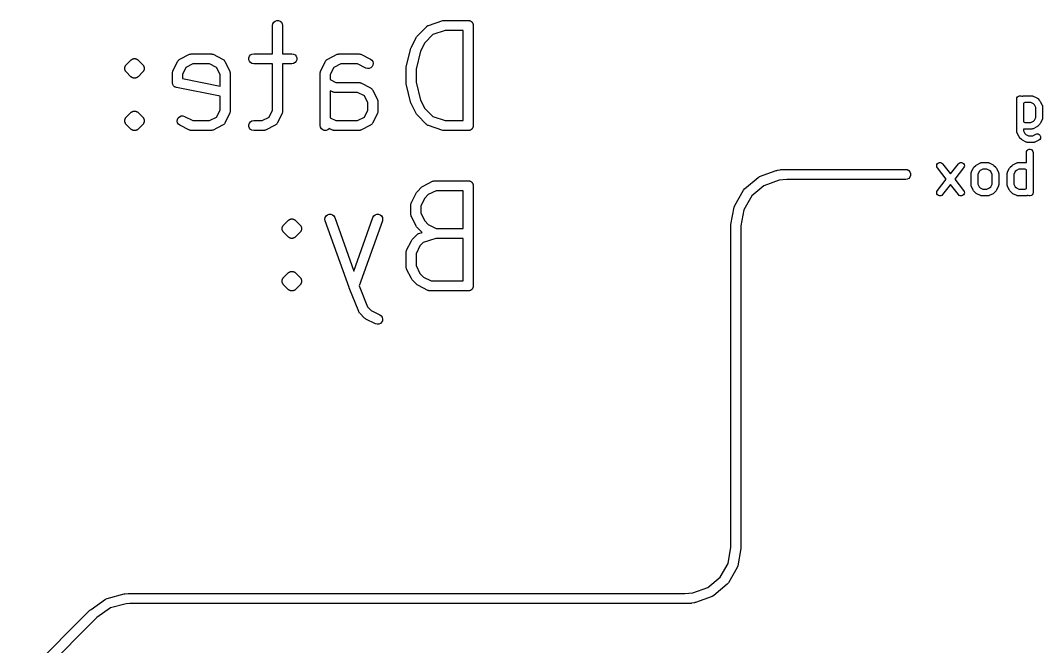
# Model space of a CAD drawing. Extents: x 105.7 to 188.1, y -135.5 to -88.6.
# Drawn here: x 156.41 to 171.73, y -122.64 to -113.26 of the extents above; entities that cross this region are included whole.
import ezdxf

# ---------------------------------------------------------------- set-up
doc = ezdxf.new("R2010")
doc.units = 0
doc.header["$MEASUREMENT"] = 0
doc.layers.add('BLACK', color=7, linetype='CONTINUOUS')

msp = doc.modelspace()

# ---------------------------------------------------------------- linework, layer by layer
at = {"layer": 'BLACK', "linetype": 'CONTINUOUS'}
for p, q in [((160.189, -113.339), (160.194, -113.313)), ((160.194, -113.313), (160.207, -113.29)), ((160.207, -113.29), (160.227, -113.274)), ((160.227, -113.274), (160.251, -113.265)), ((160.251, -113.265), (160.277, -113.265)), ((160.277, -113.265), (160.302, -113.274)), ((160.302, -113.274), (160.322, -113.29)), ((160.322, -113.29), (160.335, -113.313)), ((160.335, -113.313), (160.339, -113.339)), ((162.526, -113.339), (162.74, -113.267)), ((162.74, -113.267), (162.752, -113.266)), ((162.752, -113.266), (162.764, -113.264)), ((162.764, -113.264), (163.121, -113.264)), ((163.121, -113.264), (163.128, -113.265)), ((163.128, -113.265), (163.134, -113.265)), ((163.134, -113.265), (163.141, -113.267)), ((163.141, -113.267), (163.147, -113.268)), ((163.147, -113.268), (163.153, -113.271)), ((163.153, -113.271), (163.159, -113.274)), ((163.159, -113.274), (163.164, -113.278)), ((163.164, -113.278), (163.17, -113.281)), ((163.17, -113.281), (163.174, -113.286)), ((163.174, -113.286), (163.179, -113.29)), ((163.179, -113.29), (163.182, -113.296)), ((163.182, -113.296), (163.186, -113.301)), ((163.186, -113.301), (163.189, -113.307)), ((163.189, -113.307), (163.192, -113.313)), ((163.192, -113.313), (163.193, -113.319)), ((163.193, -113.319), (163.195, -113.326)), ((160.189, -113.764), (160.189, -113.339)), ((160.339, -113.339), (160.339, -113.764)), ((162.354, -113.5), (162.497, -113.357)), ((162.59, -113.476), (162.469, -113.597)), ((162.497, -113.357), (162.5, -113.354)), ((162.5, -113.354), (162.503, -113.351)), ((162.503, -113.351), (162.511, -113.347)), ((162.511, -113.347), (162.518, -113.342)), ((162.518, -113.342), (162.522, -113.341)), ((162.522, -113.341), (162.526, -113.339)), ((162.776, -113.414), (162.59, -113.476)), ((163.046, -113.414), (162.776, -113.414)), ((163.046, -114.764), (163.046, -113.414)), ((163.195, -113.326), (163.195, -113.332)), ((163.195, -113.332), (163.196, -113.339)), ((163.196, -113.339), (163.196, -114.839)), ((162.269, -113.662), (162.34, -113.519)), ((162.34, -113.519), (162.347, -113.51)), ((162.347, -113.51), (162.354, -113.5)), ((162.469, -113.597), (162.406, -113.722)), ((158.802, -113.843), (158.945, -113.771)), ((158.945, -113.771), (158.949, -113.77)), ((158.949, -113.77), (158.953, -113.768)), ((158.953, -113.768), (158.962, -113.767)), ((158.962, -113.767), (158.97, -113.764)), ((158.97, -113.764), (158.974, -113.764)), ((158.974, -113.764), (158.978, -113.764)), ((158.978, -113.764), (159.264, -113.764)), ((159.264, -113.764), (159.268, -113.764)), ((159.268, -113.764), (159.273, -113.764)), ((159.273, -113.764), (159.281, -113.767)), ((159.281, -113.767), (159.29, -113.768)), ((159.29, -113.768), (159.294, -113.77)), ((159.294, -113.77), (159.298, -113.771)), ((159.298, -113.771), (159.441, -113.843)), ((159.842, -113.801), (159.859, -113.781)), ((159.859, -113.781), (159.881, -113.768)), ((159.881, -113.768), (159.907, -113.764)), ((159.907, -113.764), (160.189, -113.764)), ((160.339, -113.764), (160.478, -113.764)), ((160.478, -113.764), (160.504, -113.768)), ((160.504, -113.768), (160.527, -113.781)), ((160.527, -113.781), (160.543, -113.801)), ((161.016, -113.843), (161.159, -113.771)), ((161.159, -113.771), (161.163, -113.77)), ((161.163, -113.77), (161.167, -113.768)), ((161.167, -113.768), (161.176, -113.767)), ((161.176, -113.767), (161.184, -113.764)), ((161.184, -113.764), (161.189, -113.764)), ((161.189, -113.764), (161.193, -113.764)), ((161.193, -113.764), (161.478, -113.764)), ((161.478, -113.764), (161.483, -113.764)), ((161.483, -113.764), (161.487, -113.764)), ((161.487, -113.764), (161.495, -113.767)), ((161.495, -113.767), (161.504, -113.768)), ((161.504, -113.768), (161.508, -113.77)), ((161.508, -113.77), (161.512, -113.771)), ((161.512, -113.771), (161.655, -113.843)), ((162.191, -113.963), (162.263, -113.678)), ((162.263, -113.678), (162.266, -113.67)), ((162.266, -113.67), (162.269, -113.662)), ((162.406, -113.722), (162.339, -113.991)), ((157.988, -113.938), (157.993, -113.934)), ((157.993, -113.934), (157.997, -113.928)), ((157.997, -113.928), (158.068, -113.857)), ((158.068, -113.857), (158.074, -113.853)), ((158.074, -113.853), (158.078, -113.849)), ((158.078, -113.849), (158.081, -113.847)), ((158.081, -113.847), (158.084, -113.845)), ((158.084, -113.845), (158.087, -113.844)), ((158.087, -113.844), (158.09, -113.842)), ((158.09, -113.842), (158.096, -113.84)), ((158.096, -113.84), (158.102, -113.838)), ((158.102, -113.838), (158.105, -113.837)), ((158.105, -113.837), (158.108, -113.836)), ((158.108, -113.836), (158.112, -113.836)), ((158.112, -113.836), (158.115, -113.835)), ((158.115, -113.835), (158.121, -113.836)), ((158.121, -113.836), (158.128, -113.835)), ((158.128, -113.835), (158.131, -113.836)), ((158.131, -113.836), (158.134, -113.836)), ((158.134, -113.836), (158.137, -113.837)), ((158.137, -113.837), (158.141, -113.838)), ((158.141, -113.838), (158.147, -113.84)), ((158.147, -113.84), (158.153, -113.842)), ((158.153, -113.842), (158.156, -113.844)), ((158.156, -113.844), (158.159, -113.845)), ((158.159, -113.845), (158.161, -113.847)), ((158.161, -113.847), (158.164, -113.849)), ((158.164, -113.849), (158.169, -113.853)), ((158.169, -113.853), (158.174, -113.857)), ((158.174, -113.857), (158.246, -113.928)), ((158.246, -113.928), (158.25, -113.934)), ((158.25, -113.934), (158.254, -113.938)), ((158.697, -114.019), (158.769, -113.876)), ((158.769, -113.876), (158.775, -113.868)), ((158.775, -113.868), (158.781, -113.858)), ((158.781, -113.858), (158.783, -113.857)), ((158.783, -113.857), (158.784, -113.856)), ((158.784, -113.856), (158.793, -113.849)), ((158.793, -113.849), (158.802, -113.843)), ((158.996, -113.914), (158.892, -113.966)), ((159.247, -113.914), (158.996, -113.914)), ((159.351, -113.966), (159.247, -113.914)), ((159.441, -113.843), (159.449, -113.849)), ((159.449, -113.849), (159.459, -113.856)), ((159.459, -113.856), (159.46, -113.857)), ((159.46, -113.857), (159.462, -113.858)), ((159.462, -113.858), (159.468, -113.868)), ((159.468, -113.868), (159.474, -113.876)), ((159.474, -113.876), (159.546, -114.019)), ((159.833, -113.826), (159.842, -113.801)), ((159.833, -113.852), (159.833, -113.826)), ((159.842, -113.876), (159.833, -113.852)), ((159.859, -113.896), (159.842, -113.876)), ((159.881, -113.909), (159.859, -113.896)), ((159.907, -113.914), (159.881, -113.909)), ((160.189, -113.914), (159.907, -113.914)), ((160.189, -114.607), (160.189, -113.914)), ((160.478, -113.914), (160.339, -113.914)), ((160.339, -113.914), (160.339, -114.624)), ((160.504, -113.909), (160.478, -113.914)), ((160.527, -113.896), (160.504, -113.909)), ((160.543, -113.876), (160.527, -113.896)), ((160.543, -113.801), (160.552, -113.826)), ((160.552, -113.852), (160.543, -113.876)), ((160.552, -113.826), (160.552, -113.852)), ((160.911, -114.019), (160.983, -113.876)), ((160.983, -113.876), (160.989, -113.868)), ((160.989, -113.868), (160.995, -113.858)), ((160.995, -113.858), (160.997, -113.857)), ((160.997, -113.857), (160.998, -113.856)), ((160.998, -113.856), (161.008, -113.849)), ((161.008, -113.849), (161.016, -113.843)), ((161.21, -113.914), (161.106, -113.966)), ((161.461, -113.914), (161.21, -113.914)), ((161.588, -113.977), (161.461, -113.914)), ((161.655, -113.843), (161.676, -113.858)), ((161.676, -113.858), (161.69, -113.88)), ((161.693, -113.931), (161.682, -113.955)), ((161.69, -113.88), (161.696, -113.906)), ((161.696, -113.906), (161.693, -113.931)), ((157.975, -113.975), (157.977, -113.969)), ((157.976, -113.981), (157.975, -113.975)), ((157.975, -113.988), (157.976, -113.981)), ((157.977, -113.994), (157.975, -113.988)), ((157.977, -113.962), (157.98, -113.956)), ((157.977, -113.969), (157.977, -113.962)), ((157.977, -114.001), (157.977, -113.994)), ((157.98, -114.007), (157.977, -114.001)), ((157.98, -113.956), (157.982, -113.95)), ((157.982, -114.013), (157.98, -114.007)), ((157.982, -113.95), (157.986, -113.944)), ((157.986, -114.018), (157.982, -114.013)), ((157.986, -113.944), (157.988, -113.938)), ((157.988, -114.024), (157.986, -114.018)), ((157.993, -114.029), (157.988, -114.024)), ((157.997, -114.034), (157.993, -114.029)), ((158.068, -114.106), (157.997, -114.034)), ((158.246, -114.034), (158.174, -114.106)), ((158.25, -114.029), (158.246, -114.034)), ((158.254, -114.024), (158.25, -114.029)), ((158.254, -113.938), (158.257, -113.944)), ((158.257, -114.019), (158.254, -114.024)), ((158.257, -113.944), (158.261, -113.95)), ((158.261, -114.013), (158.257, -114.019)), ((158.261, -113.95), (158.262, -113.956)), ((158.262, -114.007), (158.261, -114.013)), ((158.262, -113.956), (158.265, -113.962)), ((158.265, -114.001), (158.262, -114.007)), ((158.265, -113.962), (158.266, -113.969)), ((158.266, -113.994), (158.265, -114.001)), ((158.266, -113.969), (158.267, -113.975)), ((158.267, -113.988), (158.266, -113.994)), ((158.267, -113.975), (158.267, -113.981)), ((158.267, -113.981), (158.267, -113.988)), ((158.689, -114.053), (158.69, -114.049)), ((158.689, -114.196), (158.689, -114.053)), ((158.69, -114.044), (158.692, -114.036)), ((158.69, -114.049), (158.69, -114.044)), ((158.692, -114.036), (158.694, -114.027)), ((158.694, -114.027), (158.696, -114.023)), ((158.696, -114.023), (158.697, -114.019)), ((158.892, -113.966), (158.839, -114.071)), ((158.839, -114.071), (158.839, -114.134)), ((159.403, -114.071), (159.351, -113.966)), ((159.403, -114.247), (159.403, -114.071)), ((159.546, -114.019), (159.547, -114.023)), ((159.547, -114.023), (159.549, -114.027)), ((159.549, -114.027), (159.551, -114.036)), ((159.551, -114.036), (159.553, -114.044)), ((159.553, -114.044), (159.553, -114.049)), ((159.553, -114.049), (159.553, -114.053)), ((159.553, -114.053), (159.553, -114.624)), ((160.903, -114.053), (160.904, -114.049)), ((160.903, -114.839), (160.903, -114.053)), ((160.904, -114.044), (160.906, -114.036)), ((160.904, -114.049), (160.904, -114.044)), ((160.906, -114.036), (160.908, -114.027)), ((160.908, -114.027), (160.91, -114.023)), ((160.91, -114.023), (160.911, -114.019)), ((161.106, -113.966), (161.053, -114.071)), ((161.053, -114.071), (161.053, -114.149)), ((161.613, -113.985), (161.588, -113.977)), ((161.639, -113.983), (161.613, -113.985)), ((161.663, -113.973), (161.639, -113.983)), ((161.682, -113.955), (161.663, -113.973)), ((162.189, -113.981), (162.191, -113.972)), ((162.189, -114.196), (162.189, -113.981)), ((162.191, -113.972), (162.191, -113.963)), ((162.339, -113.991), (162.339, -114.186)), ((158.074, -114.11), (158.068, -114.106)), ((158.078, -114.114), (158.074, -114.11)), ((158.081, -114.116), (158.078, -114.114)), ((158.084, -114.118), (158.081, -114.116)), ((158.087, -114.119), (158.084, -114.118)), ((158.09, -114.121), (158.087, -114.119)), ((158.096, -114.123), (158.09, -114.121)), ((158.102, -114.125), (158.096, -114.123)), ((158.105, -114.126), (158.102, -114.125)), ((158.108, -114.127), (158.105, -114.126)), ((158.112, -114.127), (158.108, -114.127)), ((158.115, -114.128), (158.112, -114.127)), ((158.121, -114.127), (158.115, -114.128)), ((158.128, -114.128), (158.121, -114.127)), ((158.131, -114.127), (158.128, -114.128)), ((158.134, -114.127), (158.131, -114.127)), ((158.137, -114.126), (158.134, -114.127)), ((158.141, -114.125), (158.137, -114.126)), ((158.147, -114.123), (158.141, -114.125)), ((158.153, -114.121), (158.147, -114.123)), ((158.156, -114.119), (158.153, -114.121)), ((158.159, -114.118), (158.156, -114.119)), ((158.161, -114.116), (158.159, -114.118)), ((158.164, -114.114), (158.161, -114.116)), ((158.169, -114.11), (158.164, -114.114)), ((158.174, -114.106), (158.169, -114.11)), ((158.691, -114.208), (158.689, -114.196)), ((158.693, -114.22), (158.691, -114.208)), ((158.694, -114.221), (158.693, -114.22)), ((158.7, -114.232), (158.694, -114.221)), ((158.694, -114.221), (158.694, -114.221)), ((158.706, -114.243), (158.7, -114.232)), ((158.839, -114.134), (159.403, -114.247)), ((161.053, -114.149), (161.139, -114.192)), ((161.139, -114.192), (161.478, -114.192)), ((161.478, -114.192), (161.483, -114.193)), ((161.483, -114.193), (161.487, -114.193)), ((161.487, -114.193), (161.495, -114.195)), ((161.495, -114.195), (161.504, -114.197)), ((161.504, -114.197), (161.508, -114.199)), ((161.508, -114.199), (161.512, -114.2)), ((161.512, -114.2), (161.655, -114.271)), ((162.191, -114.205), (162.189, -114.196)), ((162.191, -114.214), (162.191, -114.205)), ((162.263, -114.5), (162.191, -114.214)), ((162.339, -114.186), (162.406, -114.455)), ((158.707, -114.244), (158.706, -114.243)), ((158.706, -114.243), (158.706, -114.243)), ((158.716, -114.252), (158.707, -114.244)), ((158.725, -114.26), (158.716, -114.252)), ((158.726, -114.26), (158.725, -114.26)), ((158.727, -114.261), (158.726, -114.26)), ((158.738, -114.265), (158.727, -114.261)), ((158.75, -114.269), (158.738, -114.265)), ((159.403, -114.4), (158.75, -114.269)), ((161.088, -114.334), (161.053, -114.317)), ((161.053, -114.317), (161.053, -114.721)), ((161.092, -114.335), (161.088, -114.334)), ((161.096, -114.338), (161.092, -114.335)), ((161.104, -114.339), (161.096, -114.338)), ((161.113, -114.342), (161.104, -114.339)), ((161.117, -114.341), (161.113, -114.342)), ((161.121, -114.342), (161.117, -114.341)), ((161.461, -114.342), (161.121, -114.342)), ((161.565, -114.394), (161.461, -114.342)), ((161.618, -114.499), (161.565, -114.394)), ((161.655, -114.271), (161.664, -114.278)), ((161.664, -114.278), (161.673, -114.284)), ((161.673, -114.284), (161.674, -114.286)), ((161.674, -114.286), (161.676, -114.287)), ((161.676, -114.287), (161.682, -114.296)), ((161.682, -114.296), (161.688, -114.305)), ((161.688, -114.305), (161.76, -114.448)), ((171.365, -114.398), (171.381, -114.392)), ((171.381, -114.392), (171.399, -114.392)), ((171.399, -114.392), (171.415, -114.398)), ((171.428, -114.396), (171.43, -114.394)), ((171.43, -114.394), (171.436, -114.393)), ((171.436, -114.393), (171.441, -114.392)), ((171.441, -114.392), (171.444, -114.392)), ((171.444, -114.392), (171.447, -114.391)), ((171.447, -114.391), (171.561, -114.391)), ((171.561, -114.391), (171.564, -114.392)), ((171.564, -114.392), (171.567, -114.392)), ((171.567, -114.392), (171.573, -114.393)), ((171.573, -114.393), (171.579, -114.394)), ((171.579, -114.394), (171.581, -114.396)), ((159.403, -114.607), (159.403, -114.4)), ((161.618, -114.607), (161.618, -114.499)), ((161.76, -114.448), (161.761, -114.452)), ((161.761, -114.452), (161.763, -114.456)), ((161.763, -114.456), (161.765, -114.464)), ((161.765, -114.464), (161.767, -114.473)), ((161.767, -114.473), (161.767, -114.477)), ((161.767, -114.477), (161.768, -114.481)), ((161.768, -114.481), (161.768, -114.624)), ((162.266, -114.507), (162.263, -114.5)), ((162.269, -114.515), (162.266, -114.507)), ((162.34, -114.658), (162.269, -114.515)), ((162.406, -114.455), (162.469, -114.58)), ((171.34, -114.441), (171.343, -114.424)), ((171.34, -114.927), (171.34, -114.441)), ((171.343, -114.424), (171.352, -114.409)), ((171.352, -114.409), (171.365, -114.398)), ((171.415, -114.398), (171.418, -114.4)), ((171.418, -114.4), (171.425, -114.397)), ((171.425, -114.397), (171.428, -114.396)), ((171.459, -114.491), (171.44, -114.501)), ((171.44, -114.501), (171.44, -114.782)), ((171.55, -114.491), (171.459, -114.491)), ((171.589, -114.511), (171.55, -114.491)), ((171.581, -114.396), (171.584, -114.397)), ((171.584, -114.397), (171.641, -114.425)), ((171.606, -114.528), (171.589, -114.511)), ((171.626, -114.568), (171.606, -114.528)), ((171.641, -114.425), (171.647, -114.43)), ((171.647, -114.43), (171.654, -114.435)), ((171.654, -114.435), (171.682, -114.463)), ((171.682, -114.463), (171.687, -114.47)), ((171.687, -114.47), (171.692, -114.476)), ((171.692, -114.476), (171.72, -114.533)), ((171.72, -114.533), (171.721, -114.536)), ((171.721, -114.536), (171.723, -114.539)), ((171.723, -114.539), (171.724, -114.544)), ((171.724, -114.544), (171.725, -114.55)), ((157.997, -114.714), (158.068, -114.643)), ((158.068, -114.643), (158.074, -114.639)), ((158.074, -114.639), (158.078, -114.634)), ((158.078, -114.634), (158.081, -114.633)), ((158.081, -114.633), (158.084, -114.631)), ((158.084, -114.631), (158.087, -114.63)), ((158.087, -114.63), (158.09, -114.628)), ((158.09, -114.628), (158.096, -114.626)), ((158.096, -114.626), (158.102, -114.623)), ((158.102, -114.623), (158.105, -114.623)), ((158.105, -114.623), (158.108, -114.622)), ((158.108, -114.622), (158.112, -114.622)), ((158.112, -114.622), (158.115, -114.621)), ((158.115, -114.621), (158.121, -114.622)), ((158.121, -114.622), (158.128, -114.621)), ((158.128, -114.621), (158.131, -114.622)), ((158.131, -114.622), (158.134, -114.622)), ((158.134, -114.622), (158.137, -114.623)), ((158.137, -114.623), (158.141, -114.623)), ((158.141, -114.623), (158.147, -114.626)), ((158.147, -114.626), (158.153, -114.628)), ((158.153, -114.628), (158.156, -114.63)), ((158.156, -114.63), (158.159, -114.631)), ((158.159, -114.631), (158.161, -114.633)), ((158.161, -114.633), (158.164, -114.634)), ((158.164, -114.634), (158.169, -114.639)), ((158.169, -114.639), (158.174, -114.643)), ((158.174, -114.643), (158.246, -114.714)), ((158.794, -114.705), (158.818, -114.694)), ((158.818, -114.694), (158.844, -114.693)), ((158.844, -114.693), (158.869, -114.7)), ((158.869, -114.7), (158.996, -114.764)), ((159.351, -114.711), (159.403, -114.607)), ((159.546, -114.658), (159.474, -114.801)), ((159.547, -114.654), (159.546, -114.658)), ((159.549, -114.65), (159.547, -114.654)), ((159.551, -114.641), (159.549, -114.65)), ((159.553, -114.633), (159.551, -114.641)), ((159.553, -114.624), (159.553, -114.629)), ((159.553, -114.629), (159.553, -114.633)), ((160.137, -114.711), (160.189, -114.607)), ((160.331, -114.658), (160.26, -114.801)), ((160.333, -114.654), (160.331, -114.658)), ((160.335, -114.65), (160.333, -114.654)), ((160.336, -114.641), (160.335, -114.65)), ((160.339, -114.633), (160.336, -114.641)), ((160.339, -114.624), (160.338, -114.629)), ((160.338, -114.629), (160.339, -114.633)), ((161.565, -114.711), (161.618, -114.607)), ((161.76, -114.658), (161.688, -114.801)), ((161.761, -114.654), (161.76, -114.658)), ((161.763, -114.65), (161.761, -114.654)), ((161.765, -114.641), (161.763, -114.65)), ((161.767, -114.633), (161.765, -114.641)), ((161.768, -114.624), (161.767, -114.629)), ((161.767, -114.629), (161.767, -114.633)), ((162.347, -114.667), (162.34, -114.658)), ((162.354, -114.677), (162.347, -114.667)), ((162.497, -114.82), (162.354, -114.677)), ((162.469, -114.58), (162.59, -114.702)), ((171.626, -114.715), (171.626, -114.568)), ((171.725, -114.55), (171.725, -114.553)), ((171.725, -114.553), (171.726, -114.556)), ((171.726, -114.556), (171.726, -114.727)), ((157.975, -114.761), (157.977, -114.754)), ((157.976, -114.767), (157.975, -114.761)), ((157.975, -114.774), (157.976, -114.767)), ((157.977, -114.78), (157.975, -114.774)), ((157.977, -114.748), (157.98, -114.742)), ((157.977, -114.754), (157.977, -114.748)), ((157.977, -114.787), (157.977, -114.78)), ((157.98, -114.793), (157.977, -114.787)), ((157.98, -114.742), (157.982, -114.735)), ((157.982, -114.799), (157.98, -114.793)), ((157.982, -114.735), (157.986, -114.73)), ((157.986, -114.804), (157.982, -114.799)), ((157.986, -114.73), (157.988, -114.724)), ((157.988, -114.81), (157.986, -114.804)), ((157.988, -114.724), (157.993, -114.719)), ((157.993, -114.815), (157.988, -114.81)), ((157.993, -114.719), (157.997, -114.714)), ((157.997, -114.82), (157.993, -114.815)), ((158.068, -114.892), (157.997, -114.82)), ((158.246, -114.82), (158.174, -114.892)), ((158.246, -114.714), (158.25, -114.719)), ((158.25, -114.815), (158.246, -114.82)), ((158.25, -114.719), (158.254, -114.724)), ((158.254, -114.81), (158.25, -114.815)), ((158.254, -114.724), (158.257, -114.73)), ((158.257, -114.804), (158.254, -114.81)), ((158.257, -114.73), (158.261, -114.735)), ((158.261, -114.799), (158.257, -114.804)), ((158.261, -114.735), (158.262, -114.742)), ((158.262, -114.792), (158.261, -114.799)), ((158.262, -114.742), (158.265, -114.748)), ((158.265, -114.787), (158.262, -114.792)), ((158.265, -114.748), (158.266, -114.754)), ((158.266, -114.78), (158.265, -114.787)), ((158.266, -114.754), (158.267, -114.761)), ((158.267, -114.774), (158.266, -114.78)), ((158.267, -114.761), (158.267, -114.767)), ((158.267, -114.767), (158.267, -114.774)), ((158.761, -114.772), (158.764, -114.746)), ((158.767, -114.797), (158.761, -114.772)), ((158.764, -114.746), (158.775, -114.722)), ((158.781, -114.819), (158.767, -114.797)), ((158.775, -114.722), (158.794, -114.705)), ((158.802, -114.834), (158.781, -114.819)), ((158.945, -114.906), (158.802, -114.834)), ((158.996, -114.764), (159.247, -114.764)), ((159.247, -114.764), (159.351, -114.711)), ((159.441, -114.834), (159.298, -114.906)), ((159.449, -114.828), (159.441, -114.834)), ((159.459, -114.822), (159.449, -114.828)), ((159.46, -114.82), (159.459, -114.822)), ((159.462, -114.819), (159.46, -114.82)), ((159.468, -114.81), (159.462, -114.819)), ((159.474, -114.801), (159.468, -114.81)), ((159.833, -114.826), (159.842, -114.801)), ((159.833, -114.852), (159.833, -114.826)), ((159.842, -114.876), (159.833, -114.852)), ((159.842, -114.801), (159.859, -114.781)), ((159.859, -114.781), (159.881, -114.768)), ((159.881, -114.768), (159.907, -114.764)), ((159.907, -114.764), (160.032, -114.764)), ((160.032, -114.764), (160.137, -114.711)), ((160.226, -114.834), (160.083, -114.906)), ((160.235, -114.828), (160.226, -114.834)), ((160.244, -114.822), (160.235, -114.828)), ((160.246, -114.82), (160.244, -114.822)), ((160.247, -114.819), (160.246, -114.82)), ((160.253, -114.81), (160.247, -114.819)), ((160.26, -114.801), (160.253, -114.81)), ((160.908, -114.864), (160.903, -114.839)), ((161.053, -114.721), (161.139, -114.764)), ((161.139, -114.764), (161.461, -114.764)), ((161.461, -114.764), (161.565, -114.711)), ((161.655, -114.834), (161.512, -114.906)), ((161.664, -114.828), (161.655, -114.834)), ((161.673, -114.822), (161.664, -114.828)), ((161.674, -114.82), (161.673, -114.822)), ((161.676, -114.819), (161.674, -114.82)), ((161.682, -114.81), (161.676, -114.819)), ((161.688, -114.801), (161.682, -114.81)), ((162.5, -114.823), (162.497, -114.82)), ((162.503, -114.826), (162.5, -114.823)), ((162.511, -114.83), (162.503, -114.826)), ((162.518, -114.835), (162.511, -114.83)), ((162.522, -114.836), (162.518, -114.835)), ((162.526, -114.838), (162.522, -114.836)), ((162.74, -114.91), (162.526, -114.838)), ((162.59, -114.702), (162.776, -114.764)), ((162.776, -114.764), (163.046, -114.764)), ((163.195, -114.852), (163.193, -114.858)), ((163.196, -114.839), (163.195, -114.845)), ((163.195, -114.845), (163.195, -114.852)), ((171.44, -114.782), (171.459, -114.791)), ((171.459, -114.791), (171.55, -114.791)), ((171.55, -114.791), (171.589, -114.772)), ((171.589, -114.772), (171.606, -114.755)), ((171.606, -114.755), (171.626, -114.715)), ((171.647, -114.853), (171.641, -114.858)), ((171.654, -114.848), (171.647, -114.853)), ((171.682, -114.82), (171.654, -114.848)), ((171.687, -114.813), (171.682, -114.82)), ((171.692, -114.807), (171.687, -114.813)), ((171.72, -114.75), (171.692, -114.807)), ((171.721, -114.747), (171.72, -114.75)), ((171.723, -114.744), (171.721, -114.747)), ((171.724, -114.738), (171.723, -114.744)), ((171.725, -114.733), (171.724, -114.738)), ((171.726, -114.727), (171.725, -114.73)), ((171.725, -114.73), (171.725, -114.733)), ((158.074, -114.895), (158.068, -114.892)), ((158.078, -114.9), (158.074, -114.895)), ((158.081, -114.901), (158.078, -114.9)), ((158.084, -114.904), (158.081, -114.901)), ((158.087, -114.905), (158.084, -114.904)), ((158.09, -114.907), (158.087, -114.905)), ((158.096, -114.908), (158.09, -114.907)), ((158.102, -114.911), (158.096, -114.908)), ((158.105, -114.911), (158.102, -114.911)), ((158.108, -114.912), (158.105, -114.911)), ((158.112, -114.912), (158.108, -114.912)), ((158.115, -114.913), (158.112, -114.912)), ((158.121, -114.913), (158.115, -114.913)), ((158.128, -114.913), (158.121, -114.913)), ((158.131, -114.912), (158.128, -114.913)), ((158.134, -114.912), (158.131, -114.912)), ((158.137, -114.911), (158.134, -114.912)), ((158.141, -114.911), (158.137, -114.911)), ((158.147, -114.908), (158.141, -114.911)), ((158.153, -114.907), (158.147, -114.908)), ((158.156, -114.905), (158.153, -114.907)), ((158.159, -114.904), (158.156, -114.905)), ((158.161, -114.901), (158.159, -114.904)), ((158.164, -114.9), (158.161, -114.901)), ((158.169, -114.895), (158.164, -114.9)), ((158.174, -114.892), (158.169, -114.895)), ((158.949, -114.907), (158.945, -114.906)), ((158.953, -114.909), (158.949, -114.907)), ((158.962, -114.911), (158.953, -114.909)), ((158.97, -114.913), (158.962, -114.911)), ((158.974, -114.913), (158.97, -114.913)), ((158.978, -114.914), (158.974, -114.913)), ((159.264, -114.914), (158.978, -114.914)), ((159.268, -114.913), (159.264, -114.914)), ((159.273, -114.913), (159.268, -114.913)), ((159.281, -114.911), (159.273, -114.913)), ((159.29, -114.909), (159.281, -114.911)), ((159.294, -114.907), (159.29, -114.909)), ((159.298, -114.906), (159.294, -114.907)), ((159.859, -114.896), (159.842, -114.876)), ((159.881, -114.909), (159.859, -114.896)), ((159.907, -114.914), (159.881, -114.909)), ((160.05, -114.914), (159.907, -114.914)), ((160.054, -114.913), (160.05, -114.914)), ((160.059, -114.913), (160.054, -114.913)), ((160.067, -114.911), (160.059, -114.913)), ((160.076, -114.909), (160.067, -114.911)), ((160.079, -114.907), (160.076, -114.909)), ((160.083, -114.906), (160.079, -114.907)), ((160.921, -114.887), (160.908, -114.864)), ((160.941, -114.904), (160.921, -114.887)), ((160.965, -114.912), (160.941, -114.904)), ((160.992, -114.912), (160.965, -114.912)), ((161.016, -114.904), (160.992, -114.912)), ((161.036, -114.887), (161.016, -114.904)), ((161.039, -114.881), (161.036, -114.887)), ((161.088, -114.906), (161.039, -114.881)), ((161.092, -114.907), (161.088, -114.906)), ((161.096, -114.909), (161.092, -114.907)), ((161.104, -114.911), (161.096, -114.909)), ((161.113, -114.913), (161.104, -114.911)), ((161.117, -114.913), (161.113, -114.913)), ((161.121, -114.914), (161.117, -114.913)), ((161.478, -114.914), (161.121, -114.914)), ((161.483, -114.913), (161.478, -114.914)), ((161.487, -114.913), (161.483, -114.913)), ((161.495, -114.911), (161.487, -114.913)), ((161.504, -114.909), (161.495, -114.911)), ((161.508, -114.907), (161.504, -114.909)), ((161.512, -114.906), (161.508, -114.907)), ((162.752, -114.911), (162.74, -114.91)), ((162.764, -114.914), (162.752, -114.911)), ((163.121, -114.914), (162.764, -114.914)), ((163.128, -114.912), (163.121, -114.914)), ((163.134, -114.912), (163.128, -114.912)), ((163.141, -114.91), (163.134, -114.912)), ((163.147, -114.909), (163.141, -114.91)), ((163.153, -114.906), (163.147, -114.909)), ((163.159, -114.904), (163.153, -114.906)), ((163.164, -114.899), (163.159, -114.904)), ((163.17, -114.896), (163.164, -114.899)), ((163.174, -114.891), (163.17, -114.896)), ((163.179, -114.887), (163.174, -114.891)), ((163.182, -114.881), (163.179, -114.887)), ((163.186, -114.876), (163.182, -114.881)), ((163.189, -114.87), (163.186, -114.876)), ((163.192, -114.864), (163.189, -114.87)), ((163.193, -114.858), (163.192, -114.864)), ((171.34, -114.93), (171.34, -114.927)), ((171.34, -114.933), (171.34, -114.93)), ((171.342, -114.938), (171.34, -114.933)), ((171.343, -114.944), (171.342, -114.938)), ((171.344, -114.947), (171.343, -114.944)), ((171.345, -114.95), (171.344, -114.947)), ((171.374, -115.007), (171.345, -114.95)), ((171.379, -115.013), (171.374, -115.007)), ((171.441, -114.891), (171.44, -114.891)), ((171.44, -114.891), (171.44, -114.915)), ((171.44, -114.915), (171.46, -114.955)), ((171.444, -114.891), (171.441, -114.891)), ((171.447, -114.891), (171.444, -114.891)), ((171.561, -114.891), (171.447, -114.891)), ((171.46, -114.955), (171.477, -114.972)), ((171.477, -114.972), (171.516, -114.991)), ((171.516, -114.991), (171.578, -114.991)), ((171.564, -114.891), (171.561, -114.891)), ((171.567, -114.891), (171.564, -114.891)), ((171.573, -114.889), (171.567, -114.891)), ((171.579, -114.888), (171.573, -114.889)), ((171.578, -114.991), (171.625, -114.968)), ((171.581, -114.887), (171.579, -114.888)), ((171.584, -114.886), (171.581, -114.887)), ((171.641, -114.858), (171.584, -114.886)), ((171.625, -114.968), (171.641, -114.963)), ((171.641, -114.963), (171.659, -114.964)), ((171.659, -114.964), (171.675, -114.971)), ((171.675, -114.971), (171.687, -114.983)), ((171.687, -114.983), (171.695, -114.999)), ((171.695, -114.999), (171.697, -115.016)), ((171.383, -115.02), (171.379, -115.013)), ((171.412, -115.048), (171.383, -115.02)), ((171.418, -115.053), (171.412, -115.048)), ((171.425, -115.058), (171.418, -115.053)), ((171.482, -115.086), (171.425, -115.058)), ((171.485, -115.087), (171.482, -115.086)), ((171.487, -115.088), (171.485, -115.087)), ((171.493, -115.089), (171.487, -115.088)), ((171.499, -115.091), (171.493, -115.089)), ((171.501, -115.091), (171.499, -115.091)), ((171.504, -115.091), (171.501, -115.091)), ((171.59, -115.091), (171.504, -115.091)), ((171.593, -115.091), (171.59, -115.091)), ((171.596, -115.091), (171.593, -115.091)), ((171.601, -115.089), (171.596, -115.091)), ((171.607, -115.088), (171.601, -115.089)), ((171.61, -115.087), (171.607, -115.088)), ((171.612, -115.086), (171.61, -115.087)), ((171.67, -115.058), (171.612, -115.086)), ((171.683, -115.047), (171.67, -115.058)), ((171.693, -115.033), (171.683, -115.047)), ((171.697, -115.016), (171.693, -115.033)), ((171.483, -115.241), (171.486, -115.224)), ((171.483, -115.392), (171.483, -115.241)), ((171.486, -115.224), (171.495, -115.209)), ((171.495, -115.209), (171.508, -115.198)), ((171.508, -115.198), (171.524, -115.192)), ((171.524, -115.192), (171.542, -115.192)), ((171.542, -115.192), (171.558, -115.198)), ((171.558, -115.198), (171.571, -115.209)), ((171.571, -115.209), (171.58, -115.224)), ((171.58, -115.224), (171.583, -115.241)), ((171.583, -115.241), (171.583, -115.841)), ((170.14, -115.44), (170.144, -115.423)), ((170.142, -115.457), (170.14, -115.44)), ((170.151, -115.472), (170.142, -115.457)), ((170.144, -115.423), (170.153, -115.408)), ((170.153, -115.408), (170.166, -115.397)), ((170.166, -115.397), (170.183, -115.392)), ((170.183, -115.392), (170.2, -115.392)), ((170.2, -115.392), (170.216, -115.399)), ((170.216, -115.399), (170.229, -115.411)), ((170.229, -115.411), (170.347, -115.56)), ((170.347, -115.56), (170.465, -115.411)), ((170.465, -115.411), (170.478, -115.399)), ((170.478, -115.399), (170.494, -115.392)), ((170.494, -115.392), (170.511, -115.392)), ((170.511, -115.392), (170.528, -115.397)), ((170.528, -115.397), (170.542, -115.408)), ((170.542, -115.408), (170.551, -115.423)), ((170.552, -115.457), (170.544, -115.472)), ((170.551, -115.423), (170.554, -115.44)), ((170.554, -115.44), (170.552, -115.457)), ((170.693, -115.47), (170.698, -115.463)), ((170.698, -115.463), (170.726, -115.435)), ((170.726, -115.435), (170.733, -115.43)), ((170.733, -115.43), (170.739, -115.425)), ((170.739, -115.425), (170.796, -115.397)), ((170.796, -115.397), (170.799, -115.396)), ((170.799, -115.396), (170.801, -115.394)), ((170.801, -115.394), (170.807, -115.393)), ((170.807, -115.393), (170.813, -115.392)), ((170.813, -115.392), (170.816, -115.392)), ((170.816, -115.392), (170.819, -115.391)), ((170.819, -115.391), (170.904, -115.391)), ((170.904, -115.391), (170.907, -115.392)), ((170.907, -115.392), (170.91, -115.392)), ((170.91, -115.392), (170.916, -115.393)), ((170.916, -115.393), (170.921, -115.394)), ((170.921, -115.394), (170.924, -115.396)), ((170.924, -115.396), (170.927, -115.397)), ((170.927, -115.397), (170.984, -115.425)), ((170.984, -115.425), (170.99, -115.43)), ((170.99, -115.43), (170.997, -115.435)), ((170.997, -115.435), (171.025, -115.463)), ((171.025, -115.463), (171.03, -115.47)), ((171.236, -115.47), (171.24, -115.463)), ((171.24, -115.463), (171.269, -115.435)), ((171.269, -115.435), (171.275, -115.43)), ((171.275, -115.43), (171.282, -115.425)), ((171.282, -115.425), (171.339, -115.397)), ((171.339, -115.397), (171.342, -115.396)), ((171.342, -115.396), (171.344, -115.394)), ((171.344, -115.394), (171.35, -115.393)), ((171.35, -115.393), (171.356, -115.392)), ((171.356, -115.392), (171.359, -115.392)), ((171.359, -115.392), (171.361, -115.391)), ((171.361, -115.391), (171.476, -115.391)), ((171.476, -115.391), (171.479, -115.392)), ((171.479, -115.392), (171.481, -115.392)), ((171.481, -115.392), (171.483, -115.392)), ((167.262, -115.785), (167.465, -115.615)), ((167.465, -115.615), (167.478, -115.607)), ((167.478, -115.607), (167.487, -115.602)), ((167.487, -115.602), (167.736, -115.511)), ((167.736, -115.511), (167.746, -115.509)), ((167.746, -115.509), (167.755, -115.507)), ((167.755, -115.507), (167.796, -115.503)), ((167.796, -115.503), (167.804, -115.498)), ((167.804, -115.498), (167.824, -115.495)), ((167.824, -115.495), (169.679, -115.495)), ((169.679, -115.495), (169.698, -115.498)), ((169.698, -115.498), (169.721, -115.512)), ((169.721, -115.512), (169.738, -115.532)), ((169.738, -115.608), (169.721, -115.628)), ((169.738, -115.532), (169.747, -115.557)), ((169.747, -115.583), (169.738, -115.608)), ((169.747, -115.557), (169.747, -115.583)), ((170.284, -115.641), (170.151, -115.472)), ((170.544, -115.472), (170.411, -115.641)), ((170.654, -115.556), (170.655, -115.553)), ((170.654, -115.727), (170.654, -115.556)), ((170.655, -115.55), (170.656, -115.544)), ((170.655, -115.553), (170.655, -115.55)), ((170.656, -115.544), (170.657, -115.539)), ((170.657, -115.539), (170.659, -115.536)), ((170.659, -115.536), (170.66, -115.533)), ((170.66, -115.533), (170.688, -115.476)), ((170.688, -115.476), (170.693, -115.47)), ((170.774, -115.528), (170.754, -115.568)), ((170.754, -115.568), (170.754, -115.715)), ((170.791, -115.511), (170.774, -115.528)), ((170.83, -115.491), (170.791, -115.511)), ((170.892, -115.491), (170.83, -115.491)), ((170.932, -115.511), (170.892, -115.491)), ((170.949, -115.528), (170.932, -115.511)), ((170.969, -115.568), (170.949, -115.528)), ((170.969, -115.715), (170.969, -115.568)), ((171.03, -115.47), (171.035, -115.476)), ((171.035, -115.476), (171.063, -115.533)), ((171.063, -115.533), (171.064, -115.536)), ((171.064, -115.536), (171.066, -115.539)), ((171.066, -115.539), (171.067, -115.544)), ((171.067, -115.544), (171.068, -115.55)), ((171.068, -115.55), (171.068, -115.553)), ((171.068, -115.553), (171.069, -115.556)), ((171.069, -115.556), (171.069, -115.727)), ((171.197, -115.55), (171.199, -115.544)), ((171.198, -115.553), (171.197, -115.55)), ((171.197, -115.556), (171.198, -115.553)), ((171.197, -115.727), (171.197, -115.556)), ((171.199, -115.544), (171.2, -115.539)), ((171.2, -115.539), (171.202, -115.536)), ((171.202, -115.533), (171.231, -115.476)), ((171.202, -115.536), (171.202, -115.533)), ((171.231, -115.476), (171.236, -115.47)), ((171.317, -115.528), (171.297, -115.568)), ((171.297, -115.568), (171.297, -115.715)), ((171.334, -115.511), (171.317, -115.528)), ((171.373, -115.491), (171.334, -115.511)), ((171.464, -115.491), (171.373, -115.491)), ((171.483, -115.501), (171.464, -115.491)), ((171.483, -115.782), (171.483, -115.501)), ((162.354, -115.828), (162.425, -115.757)), ((162.425, -115.757), (162.435, -115.75)), ((162.435, -115.75), (162.445, -115.743)), ((162.445, -115.743), (162.588, -115.671)), ((162.588, -115.671), (162.592, -115.67)), ((162.592, -115.67), (162.596, -115.668)), ((162.596, -115.668), (162.604, -115.667)), ((162.604, -115.667), (162.613, -115.664)), ((162.613, -115.664), (162.617, -115.664)), ((162.617, -115.664), (162.621, -115.664)), ((162.621, -115.664), (163.121, -115.664)), ((163.121, -115.664), (163.128, -115.665)), ((163.128, -115.665), (163.134, -115.665)), ((163.134, -115.665), (163.141, -115.667)), ((163.141, -115.667), (163.147, -115.668)), ((163.147, -115.668), (163.153, -115.671)), ((163.153, -115.671), (163.159, -115.674)), ((163.159, -115.674), (163.164, -115.678)), ((163.164, -115.678), (163.17, -115.681)), ((163.17, -115.681), (163.174, -115.686)), ((163.174, -115.686), (163.179, -115.69)), ((163.179, -115.69), (163.182, -115.696)), ((163.182, -115.696), (163.186, -115.701)), ((163.186, -115.701), (163.189, -115.707)), ((163.189, -115.707), (163.192, -115.713)), ((163.192, -115.713), (163.193, -115.719)), ((163.193, -115.719), (163.195, -115.726)), ((163.195, -115.726), (163.195, -115.732)), ((163.195, -115.732), (163.196, -115.739)), ((163.196, -115.739), (163.196, -117.239)), ((167.551, -115.738), (167.369, -115.891)), ((167.778, -115.655), (167.551, -115.738)), ((167.897, -115.645), (167.778, -115.655)), ((169.679, -115.645), (167.897, -115.645)), ((169.698, -115.642), (169.679, -115.645)), ((169.721, -115.628), (169.698, -115.642)), ((170.151, -115.811), (170.284, -115.641)), ((170.347, -115.722), (170.229, -115.872)), ((170.465, -115.872), (170.347, -115.722)), ((170.411, -115.641), (170.544, -115.811)), ((170.655, -115.73), (170.654, -115.727)), ((170.655, -115.733), (170.655, -115.73)), ((170.656, -115.738), (170.655, -115.733)), ((170.657, -115.744), (170.656, -115.738)), ((170.659, -115.747), (170.657, -115.744)), ((170.66, -115.75), (170.659, -115.747)), ((170.688, -115.807), (170.66, -115.75)), ((170.754, -115.715), (170.774, -115.755)), ((170.774, -115.755), (170.791, -115.772)), ((170.791, -115.772), (170.83, -115.791)), ((170.892, -115.791), (170.932, -115.772)), ((170.932, -115.772), (170.949, -115.755)), ((170.949, -115.755), (170.969, -115.715)), ((171.063, -115.75), (171.035, -115.807)), ((171.064, -115.747), (171.063, -115.75)), ((171.066, -115.744), (171.064, -115.747)), ((171.067, -115.738), (171.066, -115.744)), ((171.068, -115.733), (171.067, -115.738)), ((171.069, -115.727), (171.068, -115.73)), ((171.068, -115.73), (171.068, -115.733)), ((171.198, -115.73), (171.197, -115.727)), ((171.197, -115.733), (171.198, -115.73)), ((171.199, -115.738), (171.197, -115.733)), ((171.2, -115.744), (171.199, -115.738)), ((171.202, -115.747), (171.2, -115.744)), ((171.202, -115.75), (171.202, -115.747)), ((171.231, -115.807), (171.202, -115.75)), ((171.297, -115.715), (171.317, -115.755)), ((171.317, -115.755), (171.334, -115.772)), ((171.334, -115.772), (171.373, -115.791)), ((162.269, -115.991), (162.34, -115.848)), ((162.34, -115.848), (162.347, -115.838)), ((162.347, -115.838), (162.354, -115.828)), ((162.469, -115.926), (162.411, -116.042)), ((162.523, -115.872), (162.469, -115.926)), ((162.639, -115.814), (162.523, -115.872)), ((163.046, -115.814), (162.639, -115.814)), ((163.046, -116.378), (163.046, -115.814)), ((167.113, -116.034), (167.245, -115.805)), ((167.245, -115.805), (167.262, -115.785)), ((167.369, -115.891), (167.25, -116.097)), ((167.262, -115.785), (167.262, -115.785)), ((170.14, -115.843), (170.142, -115.826)), ((170.144, -115.86), (170.14, -115.843)), ((170.142, -115.826), (170.151, -115.811)), ((170.153, -115.875), (170.144, -115.86)), ((170.166, -115.886), (170.153, -115.875)), ((170.183, -115.891), (170.166, -115.886)), ((170.2, -115.89), (170.183, -115.891)), ((170.216, -115.884), (170.2, -115.89)), ((170.229, -115.872), (170.216, -115.884)), ((170.478, -115.884), (170.465, -115.872)), ((170.494, -115.89), (170.478, -115.884)), ((170.511, -115.891), (170.494, -115.89)), ((170.528, -115.886), (170.511, -115.891)), ((170.542, -115.875), (170.528, -115.886)), ((170.551, -115.86), (170.542, -115.875)), ((170.544, -115.811), (170.552, -115.826)), ((170.554, -115.843), (170.551, -115.86)), ((170.552, -115.826), (170.554, -115.843)), ((170.693, -115.813), (170.688, -115.807)), ((170.698, -115.82), (170.693, -115.813)), ((170.726, -115.848), (170.698, -115.82)), ((170.733, -115.853), (170.726, -115.848)), ((170.739, -115.858), (170.733, -115.853)), ((170.796, -115.886), (170.739, -115.858)), ((170.799, -115.887), (170.796, -115.886)), ((170.801, -115.888), (170.799, -115.887)), ((170.807, -115.889), (170.801, -115.888)), ((170.813, -115.891), (170.807, -115.889)), ((170.816, -115.891), (170.813, -115.891)), ((170.819, -115.891), (170.816, -115.891)), ((170.904, -115.891), (170.819, -115.891)), ((170.83, -115.791), (170.892, -115.791)), ((170.907, -115.891), (170.904, -115.891)), ((170.91, -115.891), (170.907, -115.891)), ((170.916, -115.889), (170.91, -115.891)), ((170.921, -115.888), (170.916, -115.889)), ((170.924, -115.887), (170.921, -115.888)), ((170.927, -115.886), (170.924, -115.887)), ((170.984, -115.858), (170.927, -115.886)), ((170.99, -115.853), (170.984, -115.858)), ((170.997, -115.848), (170.99, -115.853)), ((171.025, -115.82), (170.997, -115.848)), ((171.03, -115.813), (171.025, -115.82)), ((171.035, -115.807), (171.03, -115.813)), ((171.236, -115.813), (171.231, -115.807)), ((171.24, -115.82), (171.236, -115.813)), ((171.269, -115.848), (171.24, -115.82)), ((171.275, -115.853), (171.269, -115.848)), ((171.282, -115.858), (171.275, -115.853)), ((171.339, -115.886), (171.282, -115.858)), ((171.342, -115.887), (171.339, -115.886)), ((171.344, -115.888), (171.342, -115.887)), ((171.35, -115.889), (171.344, -115.888)), ((171.356, -115.891), (171.35, -115.889)), ((171.359, -115.891), (171.356, -115.891)), ((171.361, -115.891), (171.359, -115.891)), ((171.476, -115.891), (171.361, -115.891)), ((171.373, -115.791), (171.464, -115.791)), ((171.464, -115.791), (171.483, -115.782)), ((171.479, -115.891), (171.476, -115.891)), ((171.481, -115.891), (171.479, -115.891)), ((171.487, -115.889), (171.481, -115.891)), ((171.493, -115.888), (171.487, -115.889)), ((171.495, -115.887), (171.493, -115.888)), ((171.498, -115.886), (171.495, -115.887)), ((171.505, -115.883), (171.498, -115.886)), ((171.508, -115.885), (171.505, -115.883)), ((171.524, -115.891), (171.508, -115.885)), ((171.542, -115.891), (171.524, -115.891)), ((171.558, -115.885), (171.542, -115.891)), ((171.571, -115.874), (171.558, -115.885)), ((171.58, -115.859), (171.571, -115.874)), ((171.583, -115.841), (171.58, -115.859)), ((162.261, -116.016), (162.264, -116.007)), ((162.261, -116.02), (162.261, -116.016)), ((162.261, -116.024), (162.261, -116.02)), ((162.261, -116.167), (162.261, -116.024)), ((162.264, -116.007), (162.265, -115.999)), ((162.265, -115.999), (162.267, -115.995)), ((162.267, -115.995), (162.269, -115.991)), ((162.411, -116.042), (162.411, -116.149)), ((167.058, -116.319), (167.104, -116.058)), ((167.104, -116.058), (167.113, -116.034)), ((160.975, -116.238), (160.98, -116.212)), ((160.98, -116.212), (160.993, -116.19)), ((160.993, -116.19), (161.013, -116.173)), ((161.013, -116.173), (161.037, -116.165)), ((161.037, -116.165), (161.063, -116.165)), ((161.063, -116.165), (161.088, -116.174)), ((161.088, -116.174), (161.108, -116.191)), ((161.108, -116.191), (161.121, -116.213)), ((161.121, -116.213), (161.407, -117.016)), ((161.407, -117.016), (161.694, -116.213)), ((161.694, -116.213), (161.706, -116.191)), ((161.706, -116.191), (161.726, -116.174)), ((161.726, -116.174), (161.751, -116.165)), ((161.751, -116.165), (161.777, -116.165)), ((161.777, -116.165), (161.801, -116.173)), ((161.801, -116.173), (161.821, -116.19)), ((161.821, -116.19), (161.835, -116.212)), ((161.835, -116.212), (161.839, -116.238)), ((162.261, -116.171), (162.261, -116.167)), ((162.261, -116.176), (162.261, -116.171)), ((162.264, -116.184), (162.261, -116.176)), ((162.265, -116.193), (162.264, -116.184)), ((162.267, -116.197), (162.265, -116.193)), ((162.269, -116.201), (162.267, -116.197)), ((162.34, -116.344), (162.269, -116.201)), ((162.411, -116.149), (162.469, -116.266)), ((167.25, -116.097), (167.207, -116.339)), ((160.332, -116.375), (160.334, -116.369)), ((160.333, -116.381), (160.332, -116.375)), ((160.332, -116.388), (160.333, -116.381)), ((160.334, -116.369), (160.335, -116.362)), ((160.335, -116.362), (160.337, -116.356)), ((160.337, -116.356), (160.339, -116.35)), ((160.339, -116.35), (160.343, -116.344)), ((160.343, -116.344), (160.346, -116.338)), ((160.346, -116.338), (160.35, -116.334)), ((160.35, -116.334), (160.354, -116.328)), ((160.354, -116.328), (160.425, -116.257)), ((160.425, -116.257), (160.431, -116.253)), ((160.431, -116.253), (160.435, -116.249)), ((160.435, -116.249), (160.438, -116.247)), ((160.438, -116.247), (160.441, -116.245)), ((160.441, -116.245), (160.444, -116.244)), ((160.444, -116.244), (160.447, -116.242)), ((160.447, -116.242), (160.453, -116.24)), ((160.453, -116.24), (160.459, -116.238)), ((160.459, -116.238), (160.462, -116.237)), ((160.462, -116.237), (160.465, -116.236)), ((160.465, -116.236), (160.469, -116.236)), ((160.469, -116.236), (160.472, -116.235)), ((160.472, -116.235), (160.478, -116.236)), ((160.478, -116.236), (160.485, -116.235)), ((160.485, -116.235), (160.488, -116.236)), ((160.488, -116.236), (160.492, -116.236)), ((160.492, -116.236), (160.495, -116.237)), ((160.495, -116.237), (160.498, -116.238)), ((160.498, -116.238), (160.504, -116.24)), ((160.504, -116.24), (160.51, -116.242)), ((160.51, -116.242), (160.513, -116.244)), ((160.513, -116.244), (160.516, -116.245)), ((160.516, -116.245), (160.519, -116.247)), ((160.519, -116.247), (160.522, -116.249)), ((160.522, -116.249), (160.526, -116.253)), ((160.526, -116.253), (160.532, -116.257)), ((160.532, -116.257), (160.603, -116.328)), ((160.603, -116.328), (160.607, -116.334)), ((160.607, -116.334), (160.611, -116.338)), ((160.611, -116.338), (160.614, -116.344)), ((160.614, -116.344), (160.618, -116.35)), ((160.618, -116.35), (160.62, -116.356)), ((160.62, -116.356), (160.622, -116.362)), ((160.622, -116.362), (160.623, -116.369)), ((160.623, -116.369), (160.625, -116.375)), ((160.625, -116.375), (160.624, -116.381)), ((160.624, -116.381), (160.625, -116.388)), ((160.979, -116.264), (160.975, -116.238)), ((161.336, -117.264), (160.979, -116.264)), ((161.835, -116.264), (161.487, -117.237)), ((161.839, -116.238), (161.835, -116.264)), ((162.347, -116.353), (162.34, -116.344)), ((162.354, -116.363), (162.347, -116.353)), ((162.425, -116.434), (162.354, -116.363)), ((162.469, -116.266), (162.523, -116.32)), ((162.523, -116.32), (162.639, -116.378)), ((162.639, -116.378), (163.046, -116.378)), ((167.057, -116.325), (167.058, -116.319)), ((167.057, -121.151), (167.057, -116.325)), ((167.058, -116.319), (167.058, -116.319)), ((167.207, -116.339), (167.207, -121.165)), ((160.334, -116.394), (160.332, -116.388)), ((160.335, -116.401), (160.334, -116.394)), ((160.337, -116.407), (160.335, -116.401)), ((160.339, -116.413), (160.337, -116.407)), ((160.343, -116.418), (160.339, -116.413)), ((160.346, -116.424), (160.343, -116.418)), ((160.35, -116.429), (160.346, -116.424)), ((160.354, -116.434), (160.35, -116.429)), ((160.425, -116.506), (160.354, -116.434)), ((160.431, -116.51), (160.425, -116.506)), ((160.435, -116.514), (160.431, -116.51)), ((160.438, -116.516), (160.435, -116.514)), ((160.441, -116.518), (160.438, -116.516)), ((160.444, -116.519), (160.441, -116.518)), ((160.447, -116.521), (160.444, -116.519)), ((160.453, -116.523), (160.447, -116.521)), ((160.459, -116.525), (160.453, -116.523)), ((160.462, -116.526), (160.459, -116.525)), ((160.465, -116.527), (160.462, -116.526)), ((160.469, -116.527), (160.465, -116.527)), ((160.472, -116.528), (160.469, -116.527)), ((160.479, -116.527), (160.472, -116.528)), ((160.485, -116.528), (160.479, -116.527)), ((160.488, -116.527), (160.485, -116.528)), ((160.492, -116.527), (160.488, -116.527)), ((160.495, -116.526), (160.492, -116.527)), ((160.498, -116.525), (160.495, -116.526)), ((160.504, -116.523), (160.498, -116.525)), ((160.51, -116.521), (160.504, -116.523)), ((160.513, -116.519), (160.51, -116.521)), ((160.516, -116.518), (160.513, -116.519)), ((160.519, -116.516), (160.516, -116.518)), ((160.522, -116.514), (160.519, -116.516)), ((160.526, -116.51), (160.522, -116.514)), ((160.532, -116.506), (160.526, -116.51)), ((160.603, -116.434), (160.532, -116.506)), ((160.607, -116.429), (160.603, -116.434)), ((160.611, -116.424), (160.607, -116.429)), ((160.614, -116.419), (160.611, -116.424)), ((160.618, -116.413), (160.614, -116.419)), ((160.62, -116.407), (160.618, -116.413)), ((160.622, -116.401), (160.62, -116.407)), ((160.623, -116.394), (160.622, -116.401)), ((160.625, -116.388), (160.623, -116.394)), ((162.283, -116.543), (162.354, -116.471)), ((162.354, -116.471), (162.358, -116.469)), ((162.358, -116.469), (162.36, -116.466)), ((162.36, -116.466), (162.368, -116.461)), ((162.368, -116.461), (162.375, -116.456)), ((162.375, -116.456), (162.38, -116.455)), ((162.38, -116.455), (162.383, -116.453)), ((162.383, -116.453), (162.43, -116.438)), ((162.43, -116.438), (162.425, -116.434)), ((162.634, -116.528), (162.448, -116.59)), ((163.046, -116.528), (162.634, -116.528)), ((163.046, -117.164), (163.046, -116.528)), ((162.197, -116.705), (162.269, -116.562)), ((162.269, -116.562), (162.276, -116.553)), ((162.276, -116.553), (162.283, -116.543)), ((162.397, -116.64), (162.339, -116.756)), ((162.448, -116.59), (162.397, -116.64)), ((162.189, -116.739), (162.19, -116.734)), ((162.189, -116.953), (162.189, -116.739)), ((162.19, -116.73), (162.192, -116.722)), ((162.19, -116.734), (162.19, -116.73)), ((162.192, -116.722), (162.194, -116.713)), ((162.194, -116.713), (162.196, -116.709)), ((162.196, -116.709), (162.197, -116.705)), ((162.339, -116.756), (162.339, -116.935)), ((162.19, -116.957), (162.189, -116.953)), ((162.19, -116.961), (162.19, -116.957)), ((162.192, -116.97), (162.19, -116.961)), ((162.194, -116.979), (162.192, -116.97)), ((162.196, -116.982), (162.194, -116.979)), ((162.197, -116.986), (162.196, -116.982)), ((162.269, -117.129), (162.197, -116.986)), ((162.339, -116.935), (162.397, -117.051)), ((160.334, -117.154), (160.335, -117.148)), ((160.335, -117.148), (160.337, -117.142)), ((160.337, -117.142), (160.339, -117.135)), ((160.339, -117.135), (160.343, -117.13)), ((160.343, -117.13), (160.346, -117.124)), ((160.346, -117.124), (160.35, -117.119)), ((160.35, -117.119), (160.354, -117.114)), ((160.354, -117.114), (160.425, -117.043)), ((160.425, -117.043), (160.431, -117.039)), ((160.431, -117.039), (160.435, -117.034)), ((160.435, -117.034), (160.438, -117.033)), ((160.438, -117.033), (160.441, -117.031)), ((160.441, -117.031), (160.444, -117.03)), ((160.444, -117.03), (160.447, -117.028)), ((160.447, -117.028), (160.453, -117.026)), ((160.453, -117.026), (160.459, -117.023)), ((160.459, -117.023), (160.462, -117.023)), ((160.462, -117.023), (160.465, -117.022)), ((160.465, -117.022), (160.469, -117.022)), ((160.469, -117.022), (160.472, -117.021)), ((160.472, -117.021), (160.478, -117.022)), ((160.478, -117.022), (160.485, -117.021)), ((160.485, -117.021), (160.488, -117.022)), ((160.488, -117.022), (160.492, -117.022)), ((160.492, -117.022), (160.495, -117.023)), ((160.495, -117.023), (160.498, -117.023)), ((160.498, -117.023), (160.504, -117.026)), ((160.504, -117.026), (160.51, -117.028)), ((160.51, -117.028), (160.513, -117.03)), ((160.513, -117.03), (160.516, -117.031)), ((160.516, -117.031), (160.519, -117.033)), ((160.519, -117.033), (160.522, -117.034)), ((160.522, -117.034), (160.526, -117.039)), ((160.526, -117.039), (160.532, -117.043)), ((160.532, -117.043), (160.603, -117.114)), ((160.603, -117.114), (160.607, -117.119)), ((160.607, -117.119), (160.611, -117.124)), ((160.611, -117.124), (160.614, -117.13)), ((160.614, -117.13), (160.618, -117.135)), ((160.618, -117.135), (160.62, -117.142)), ((160.62, -117.142), (160.622, -117.148)), ((160.622, -117.148), (160.623, -117.154)), ((162.276, -117.139), (162.269, -117.129)), ((162.283, -117.149), (162.276, -117.139)), ((162.354, -117.22), (162.283, -117.149)), ((162.397, -117.051), (162.451, -117.106)), ((162.451, -117.106), (162.568, -117.164)), ((160.332, -117.161), (160.334, -117.154)), ((160.333, -117.167), (160.332, -117.161)), ((160.332, -117.174), (160.333, -117.167)), ((160.334, -117.18), (160.332, -117.174)), ((160.335, -117.187), (160.334, -117.18)), ((160.337, -117.193), (160.335, -117.187)), ((160.339, -117.199), (160.337, -117.193)), ((160.343, -117.204), (160.339, -117.199)), ((160.346, -117.21), (160.343, -117.204)), ((160.35, -117.215), (160.346, -117.21)), ((160.354, -117.22), (160.35, -117.215)), ((160.425, -117.292), (160.354, -117.22)), ((160.431, -117.295), (160.425, -117.292)), ((160.435, -117.3), (160.431, -117.295)), ((160.438, -117.301), (160.435, -117.3)), ((160.441, -117.304), (160.438, -117.301)), ((160.444, -117.305), (160.441, -117.304)), ((160.447, -117.307), (160.444, -117.305)), ((160.513, -117.305), (160.51, -117.307)), ((160.516, -117.304), (160.513, -117.305)), ((160.519, -117.301), (160.516, -117.304)), ((160.522, -117.3), (160.519, -117.301)), ((160.526, -117.295), (160.522, -117.3)), ((160.532, -117.292), (160.526, -117.295)), ((160.603, -117.22), (160.532, -117.292)), ((160.607, -117.215), (160.603, -117.22)), ((160.611, -117.21), (160.607, -117.215)), ((160.614, -117.204), (160.611, -117.21)), ((160.618, -117.199), (160.614, -117.204)), ((160.62, -117.192), (160.618, -117.199)), ((160.622, -117.187), (160.62, -117.192)), ((160.623, -117.18), (160.622, -117.187)), ((160.623, -117.154), (160.625, -117.161)), ((160.625, -117.174), (160.623, -117.18)), ((160.625, -117.161), (160.624, -117.167)), ((160.624, -117.167), (160.625, -117.174)), ((161.337, -117.264), (161.336, -117.264)), ((161.337, -117.265), (161.337, -117.264)), ((161.337, -117.266), (161.337, -117.265)), ((161.337, -117.265), (161.337, -117.265)), ((161.48, -117.624), (161.337, -117.266)), ((161.487, -117.237), (161.614, -117.554)), ((162.364, -117.227), (162.354, -117.22)), ((162.374, -117.234), (162.364, -117.227)), ((162.516, -117.306), (162.374, -117.234)), ((162.568, -117.164), (163.046, -117.164)), ((163.159, -117.304), (163.153, -117.306)), ((163.164, -117.299), (163.159, -117.304)), ((163.17, -117.296), (163.164, -117.299)), ((163.174, -117.291), (163.17, -117.296)), ((163.179, -117.287), (163.174, -117.291)), ((163.182, -117.281), (163.179, -117.287)), ((163.186, -117.276), (163.182, -117.281)), ((163.189, -117.27), (163.186, -117.276)), ((163.192, -117.264), (163.189, -117.27)), ((163.193, -117.258), (163.192, -117.264)), ((163.195, -117.252), (163.193, -117.258)), ((163.196, -117.239), (163.195, -117.245)), ((163.195, -117.245), (163.195, -117.252)), ((160.453, -117.308), (160.447, -117.307)), ((160.459, -117.311), (160.453, -117.308)), ((160.462, -117.311), (160.459, -117.311)), ((160.465, -117.312), (160.462, -117.311)), ((160.469, -117.312), (160.465, -117.312)), ((160.472, -117.313), (160.469, -117.312)), ((160.479, -117.313), (160.472, -117.313)), ((160.485, -117.313), (160.479, -117.313)), ((160.488, -117.312), (160.485, -117.313)), ((160.492, -117.312), (160.488, -117.312)), ((160.495, -117.311), (160.492, -117.312)), ((160.498, -117.311), (160.495, -117.311)), ((160.504, -117.308), (160.498, -117.311)), ((160.51, -117.307), (160.504, -117.308)), ((162.521, -117.307), (162.516, -117.306)), ((162.524, -117.309), (162.521, -117.307)), ((162.533, -117.311), (162.524, -117.309)), ((162.541, -117.313), (162.533, -117.311)), ((162.546, -117.313), (162.541, -117.313)), ((162.55, -117.314), (162.546, -117.313)), ((163.121, -117.314), (162.55, -117.314)), ((163.128, -117.312), (163.121, -117.314)), ((163.134, -117.312), (163.128, -117.312)), ((163.141, -117.31), (163.134, -117.312)), ((163.147, -117.309), (163.141, -117.31)), ((163.153, -117.306), (163.147, -117.309)), ((161.614, -117.554), (161.666, -117.606)), ((161.666, -117.606), (161.798, -117.671)), ((161.481, -117.625), (161.48, -117.624)), ((161.482, -117.627), (161.481, -117.625)), ((161.488, -117.636), (161.482, -117.627)), ((161.494, -117.646), (161.488, -117.636)), ((161.496, -117.647), (161.494, -117.646)), ((161.497, -117.649), (161.496, -117.647)), ((161.568, -117.72), (161.497, -117.649)), ((161.578, -117.727), (161.568, -117.72)), ((161.588, -117.734), (161.578, -117.727)), ((161.731, -117.806), (161.588, -117.734)), ((161.798, -117.671), (161.819, -117.687)), ((161.819, -117.687), (161.833, -117.709)), ((161.836, -117.76), (161.824, -117.783)), ((161.833, -117.709), (161.839, -117.734)), ((161.839, -117.734), (161.836, -117.76)), ((161.756, -117.813), (161.731, -117.806)), ((161.782, -117.812), (161.756, -117.813)), ((161.806, -117.801), (161.782, -117.812)), ((161.824, -117.783), (161.806, -117.801)), ((167.014, -121.393), (167.057, -121.151)), ((167.206, -121.171), (167.16, -121.432)), ((167.207, -121.165), (167.206, -121.171)), ((167.206, -121.171), (167.206, -121.171)), ((166.895, -121.599), (167.014, -121.393)), ((167.16, -121.432), (167.151, -121.456)), ((167.151, -121.456), (167.019, -121.685)), ((166.713, -121.752), (166.895, -121.599)), ((167.002, -121.705), (166.799, -121.875)), ((167.019, -121.685), (167.002, -121.705)), ((167.002, -121.705), (167.002, -121.705)), ((157.71, -121.919), (157.966, -121.85)), ((157.966, -121.85), (157.974, -121.85)), ((157.974, -121.85), (157.982, -121.848)), ((157.982, -121.848), (158.026, -121.846)), ((158.026, -121.846), (158.032, -121.845)), ((158.032, -121.845), (166.367, -121.845)), ((166.367, -121.845), (166.486, -121.835)), ((166.486, -121.835), (166.713, -121.752)), ((166.777, -121.888), (166.528, -121.979)), ((166.799, -121.875), (166.777, -121.888)), ((166.799, -121.875), (166.799, -121.875)), ((157.47, -122.082), (157.686, -121.93)), ((157.686, -121.93), (157.71, -121.919)), ((157.71, -121.919), (157.71, -121.919)), ((157.997, -121.997), (157.762, -122.06)), ((158.053, -121.995), (157.997, -121.997)), ((166.44, -121.995), (158.053, -121.995)), ((166.46, -121.992), (166.44, -121.995)), ((166.468, -121.987), (166.46, -121.992)), ((166.509, -121.983), (166.468, -121.987)), ((166.518, -121.981), (166.509, -121.983)), ((166.528, -121.979), (166.518, -121.981)), ((156.412, -123.136), (157.453, -122.095)), ((157.555, -122.205), (156.518, -123.242)), ((157.453, -122.095), (157.464, -122.087)), ((157.464, -122.087), (157.47, -122.082)), ((157.556, -122.205), (157.555, -122.205)), ((157.762, -122.06), (157.556, -122.205))]:
    msp.add_line(p, q, dxfattribs=at)

doc.saveas('drawing.dxf')
